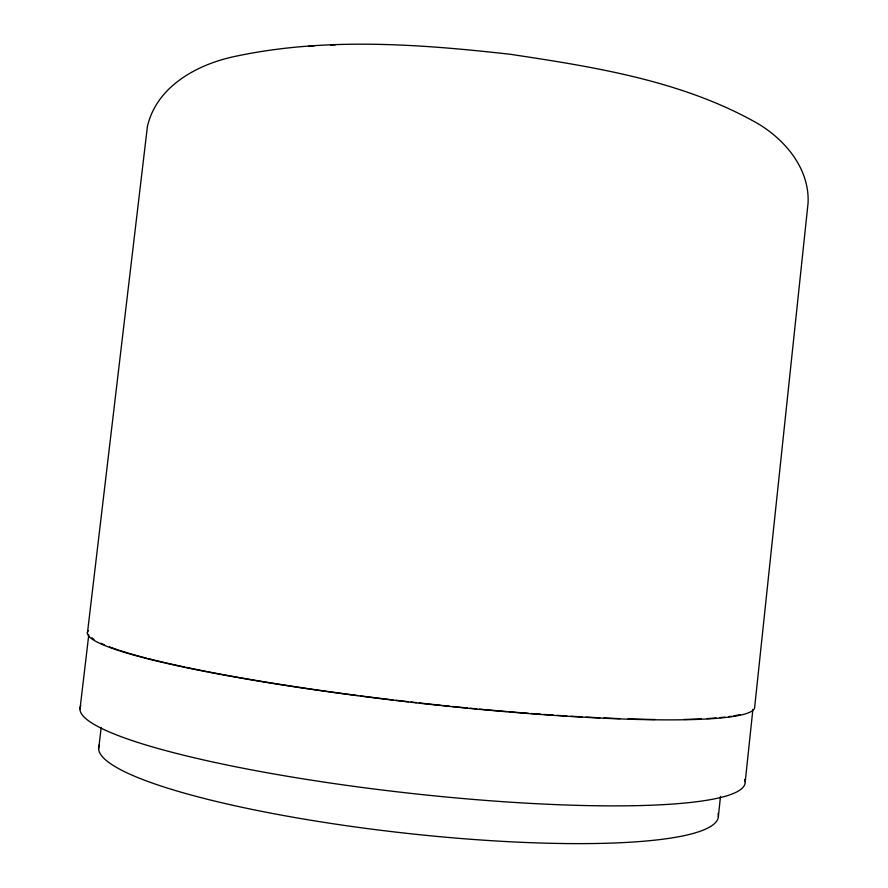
<?xml version="1.0" encoding="UTF-8"?>
<svg xmlns="http://www.w3.org/2000/svg" width="888" height="888" viewBox="0 0 888 888"><rect width="100%" height="100%" fill="white"/><g stroke="black" fill="none" stroke-linecap="round" stroke-linejoin="round"><path stroke-width="1.33" d="M718.359 816.538L720.512 796.358M745.199 781.995L752.891 709.357M87.401 633.322L147.408 126.573C156.355 87.146 195.726 65.213 232.379 56.976C323.543 36.941 418.226 43.956 510.189 54.268C594.727 67.044 682.528 80.697 757.853 123.599C785.691 140.171 809.856 169.286 808.047 203.33L754.711 706.815A335.742 33.156 6.4 0 1 410.878 702.23A335.742 33.156 6.4 0 1 88.167 630.746M79.953 709.346L88.778 634.82M98.624 749.128L101.177 727.472M308.969 46.043L314.152 45.81M330.725 45.022L335.331 44.822M744.699 779.398A334.665 47.719 6.4 0 1 409.59 793.228A334.665 47.719 6.4 0 1 80.83 705.616M740.248 714.574A334.199 33 6.4 0 1 733.788 715.861M731.335 716.261A334.199 33 6.4 0 1 728.726 716.627M724.83 717.115A334.199 33 6.4 0 1 720.013 717.615M716.139 717.959A334.199 33 6.4 0 1 706.948 718.603M701.398 718.892A334.199 33 6.4 0 1 684.004 719.435M654.978 719.502A334.199 33 6.4 0 1 628.049 718.903M619.979 718.636A334.199 33 6.4 0 1 603.873 717.981M599.789 717.793A334.199 33 6.4 0 1 586.08 717.093M582.017 716.871A334.199 33 6.4 0 1 571.028 716.239M566.855 715.972A334.199 33 6.4 0 1 557.242 715.362M553.157 715.084A334.199 33 6.4 0 1 543.523 714.418M540.736 714.218A334.199 33 6.4 0 1 531.057 713.497M528.36 713.297A334.199 33 6.4 0 1 509.235 711.754M506.471 711.521A334.199 33 6.4 0 1 479.553 709.135M476.845 708.879A334.199 33 6.4 0 1 470.063 708.236M467.343 707.969A334.199 33 6.4 0 1 452.303 706.482M449.55 706.193A334.199 33 6.4 0 1 442.69 705.483M441.314 705.338A334.199 33 6.4 0 1 419.269 702.952M416.516 702.652A334.199 33 6.4 0 1 411.011 702.02M408.258 701.709A334.199 33 6.4 0 1 395.87 700.266M393.129 699.933A334.199 33 6.4 0 1 360.395 695.859M357.686 695.504A334.199 33 6.4 0 1 208.613 671.883M207.237 671.617A334.199 33 6.4 0 1 186.169 667.343M184.748 667.043A334.199 33 6.4 0 1 165.901 662.87M164.535 662.548A334.199 33 6.4 0 1 147.919 658.508M146.52 658.152A334.199 33 6.4 0 1 120.313 650.638M119.103 650.249A334.199 33 6.4 0 1 109.413 646.819M104.462 644.832A334.199 33 6.4 0 1 101.032 643.289M94.006 639.415A334.199 33 6.4 0 1 91.897 637.828M718.07 813.441A311.799 51.171 6.4 0 1 405.983 833.244A311.799 51.171 6.4 0 1 99.178 745.088"/></g></svg>
